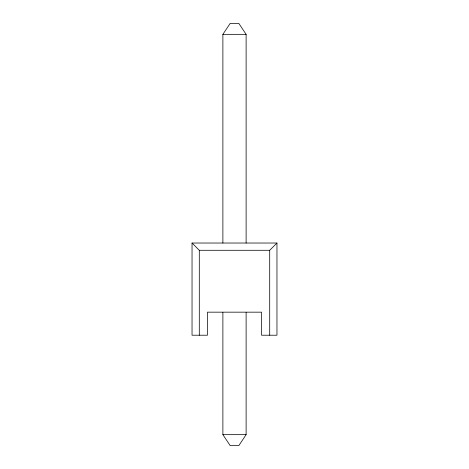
<?xml version="1.0" encoding="UTF-8"?>
<svg xmlns="http://www.w3.org/2000/svg" width="469" height="469" viewBox="0 0 469 469"><rect width="100%" height="100%" fill="white"/><g stroke="black" fill="none" stroke-linecap="round" stroke-linejoin="round"><path stroke-width="0.7" d="M222.886 243.03L222.886 34.337L230.144 23.45L238.856 23.45L246.114 34.337L246.114 243.03M246.114 312.465L246.114 434.663L238.856 445.55L230.144 445.55L222.886 434.663L222.886 312.465M269.704 335.218L269.704 250.288L276.962 243.03L192.038 243.03L192.038 335.218L207.462 335.218L207.462 312.166L261.538 312.166L261.538 335.218L276.962 335.218L276.962 243.03M222.886 34.337L246.114 34.337M192.038 243.03L199.296 250.288L269.704 250.288M222.886 434.663L246.114 434.663M199.296 250.288L199.296 335.218"/></g></svg>
